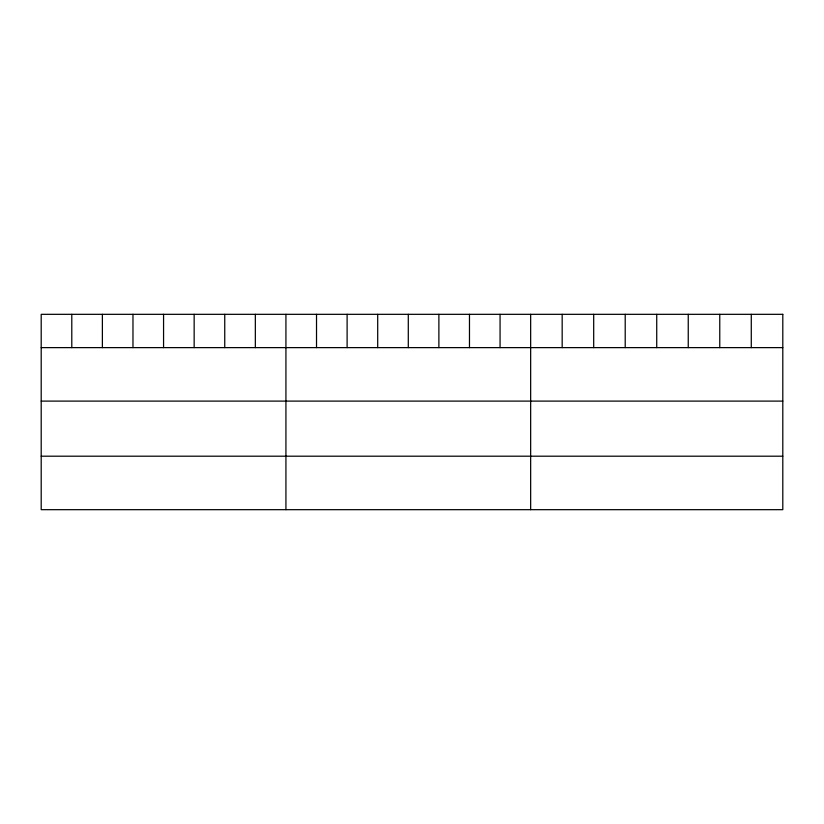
<?xml version="1.0" encoding="UTF-8"?>
<svg xmlns="http://www.w3.org/2000/svg" width="824" height="824" viewBox="0 0 824 824"><rect width="100%" height="100%" fill="white"/><g stroke="black" fill="none" stroke-linecap="round" stroke-linejoin="round"><path stroke-width="1.24" d="M41.2 347.625L782.8 347.625M41.2 401.103L782.8 401.103M41.2 456.197L782.8 456.197M751.282 314.325L751.282 347.625M719.764 314.325L719.764 347.625M688.246 314.325L688.246 347.625M656.728 314.325L656.728 347.625M625.21 314.325L625.21 347.625M593.692 314.325L593.692 347.625M562.174 314.325L562.174 347.625M530.656 314.325L530.656 509.675M500.065 314.325L500.065 347.625M469.474 314.325L469.474 347.625M438.883 314.325L438.883 347.625M408.292 314.325L408.292 347.625M377.701 314.325L377.701 347.625M347.11 314.325L347.11 347.625M316.519 314.325L316.519 347.625M285.928 314.325L285.928 509.675M255.337 314.325L255.337 347.625M224.746 314.325L224.746 347.625M194.155 314.325L194.155 347.625M163.564 314.325L163.564 347.625M132.973 314.325L132.973 347.625M102.382 314.325L102.382 347.625M71.791 314.325L71.791 347.625M782.8 314.325L41.2 314.325L41.2 509.675L782.8 509.675L782.8 314.325"/></g></svg>
